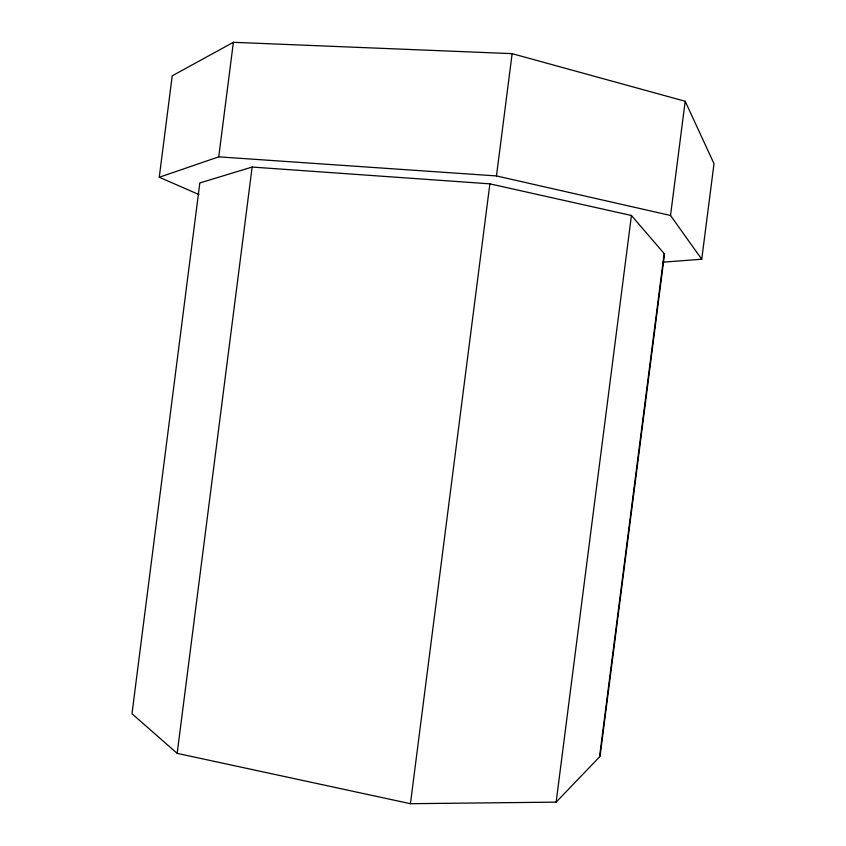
<?xml version="1.0" encoding="UTF-8"?>
<svg xmlns="http://www.w3.org/2000/svg" width="846" height="846" viewBox="0 0 846 846"><rect width="100%" height="100%" fill="white"/><g stroke="black" fill="none" stroke-linecap="round" stroke-linejoin="round"><path stroke-width="1.27" d="M199.064 194.612L159.26 177.248L172.224 75.823L233.38 42.3L512.137 53.658L685.186 101.266L714.013 163.701L701.736 259.246L662.682 262.186M159.26 177.248L218.744 156.848L233.38 42.3M177.174 753.363L252.14 167.053L489.876 183.846L631.433 215.487L664.533 254.033L600.036 756.387L556.139 802.135L410.437 803.7L177.174 753.363L131.987 713.738L199.825 182.948L252.14 167.053M410.437 803.7L489.876 183.846M701.736 259.246L670.529 215.466L496.465 175.936L512.137 53.658M556.139 802.135L631.433 215.487M599.528 756.916L664.152 253.589M670.529 215.466L685.186 101.266M218.744 156.848L496.465 175.936"/></g></svg>
